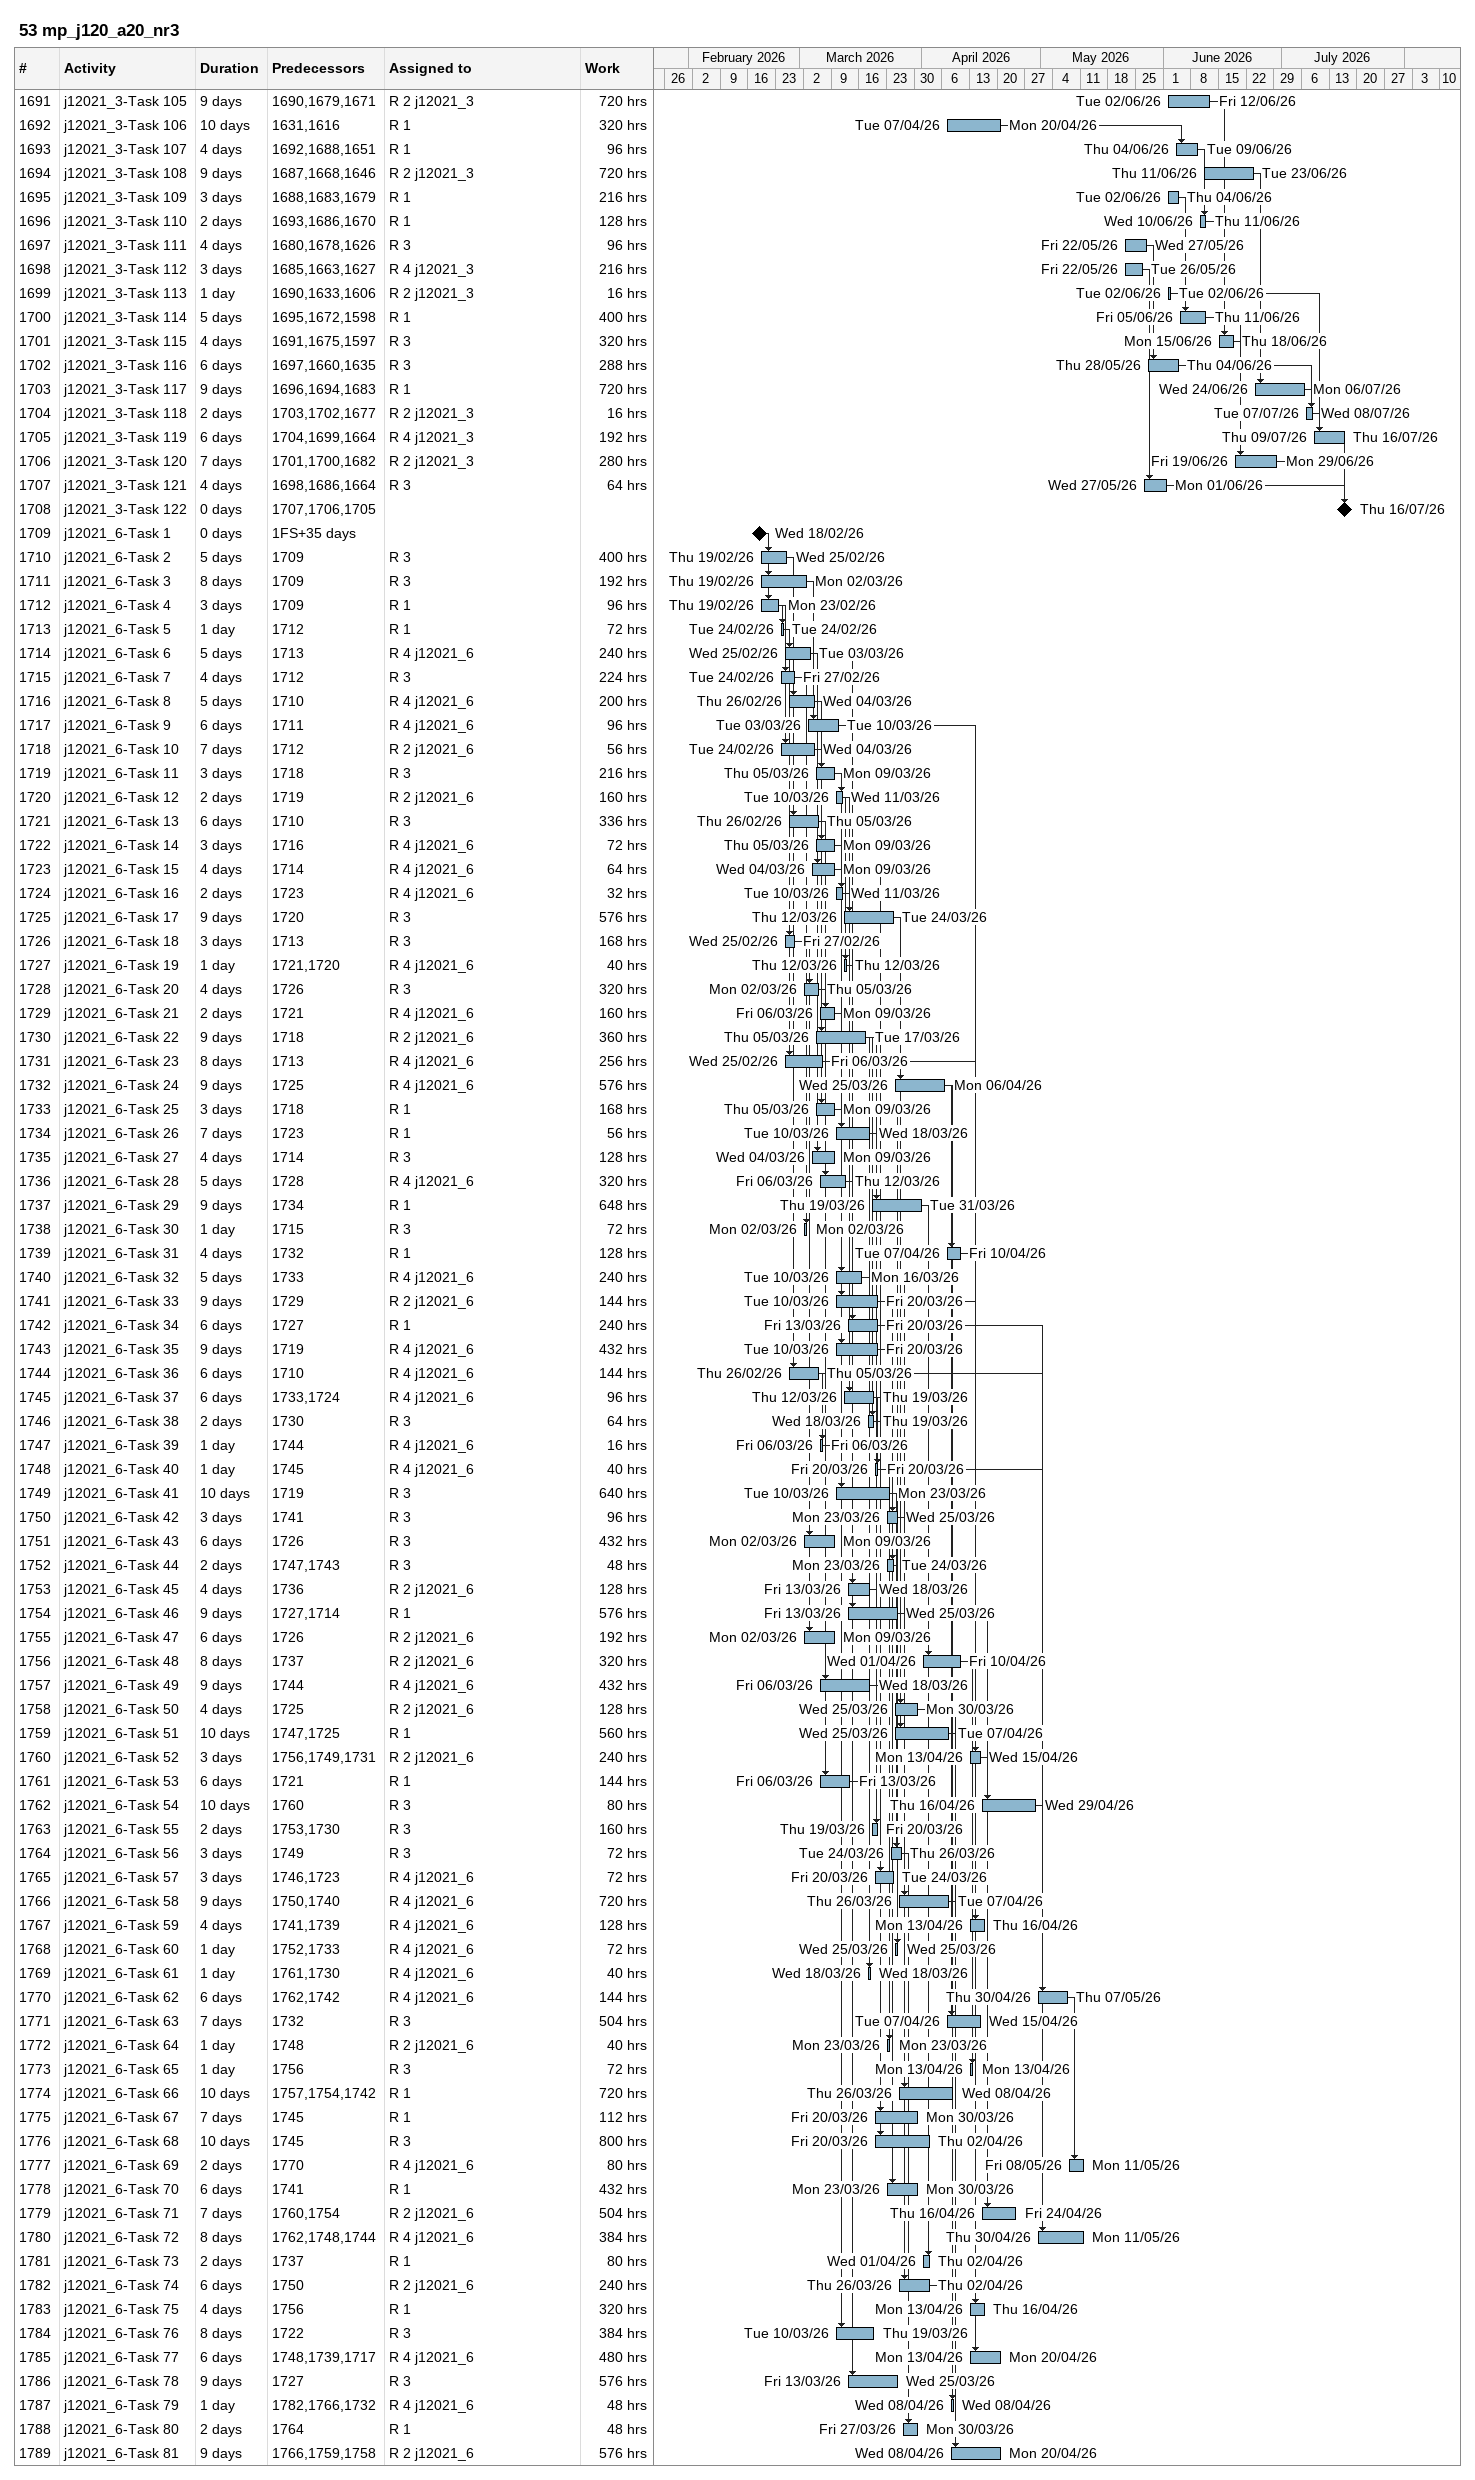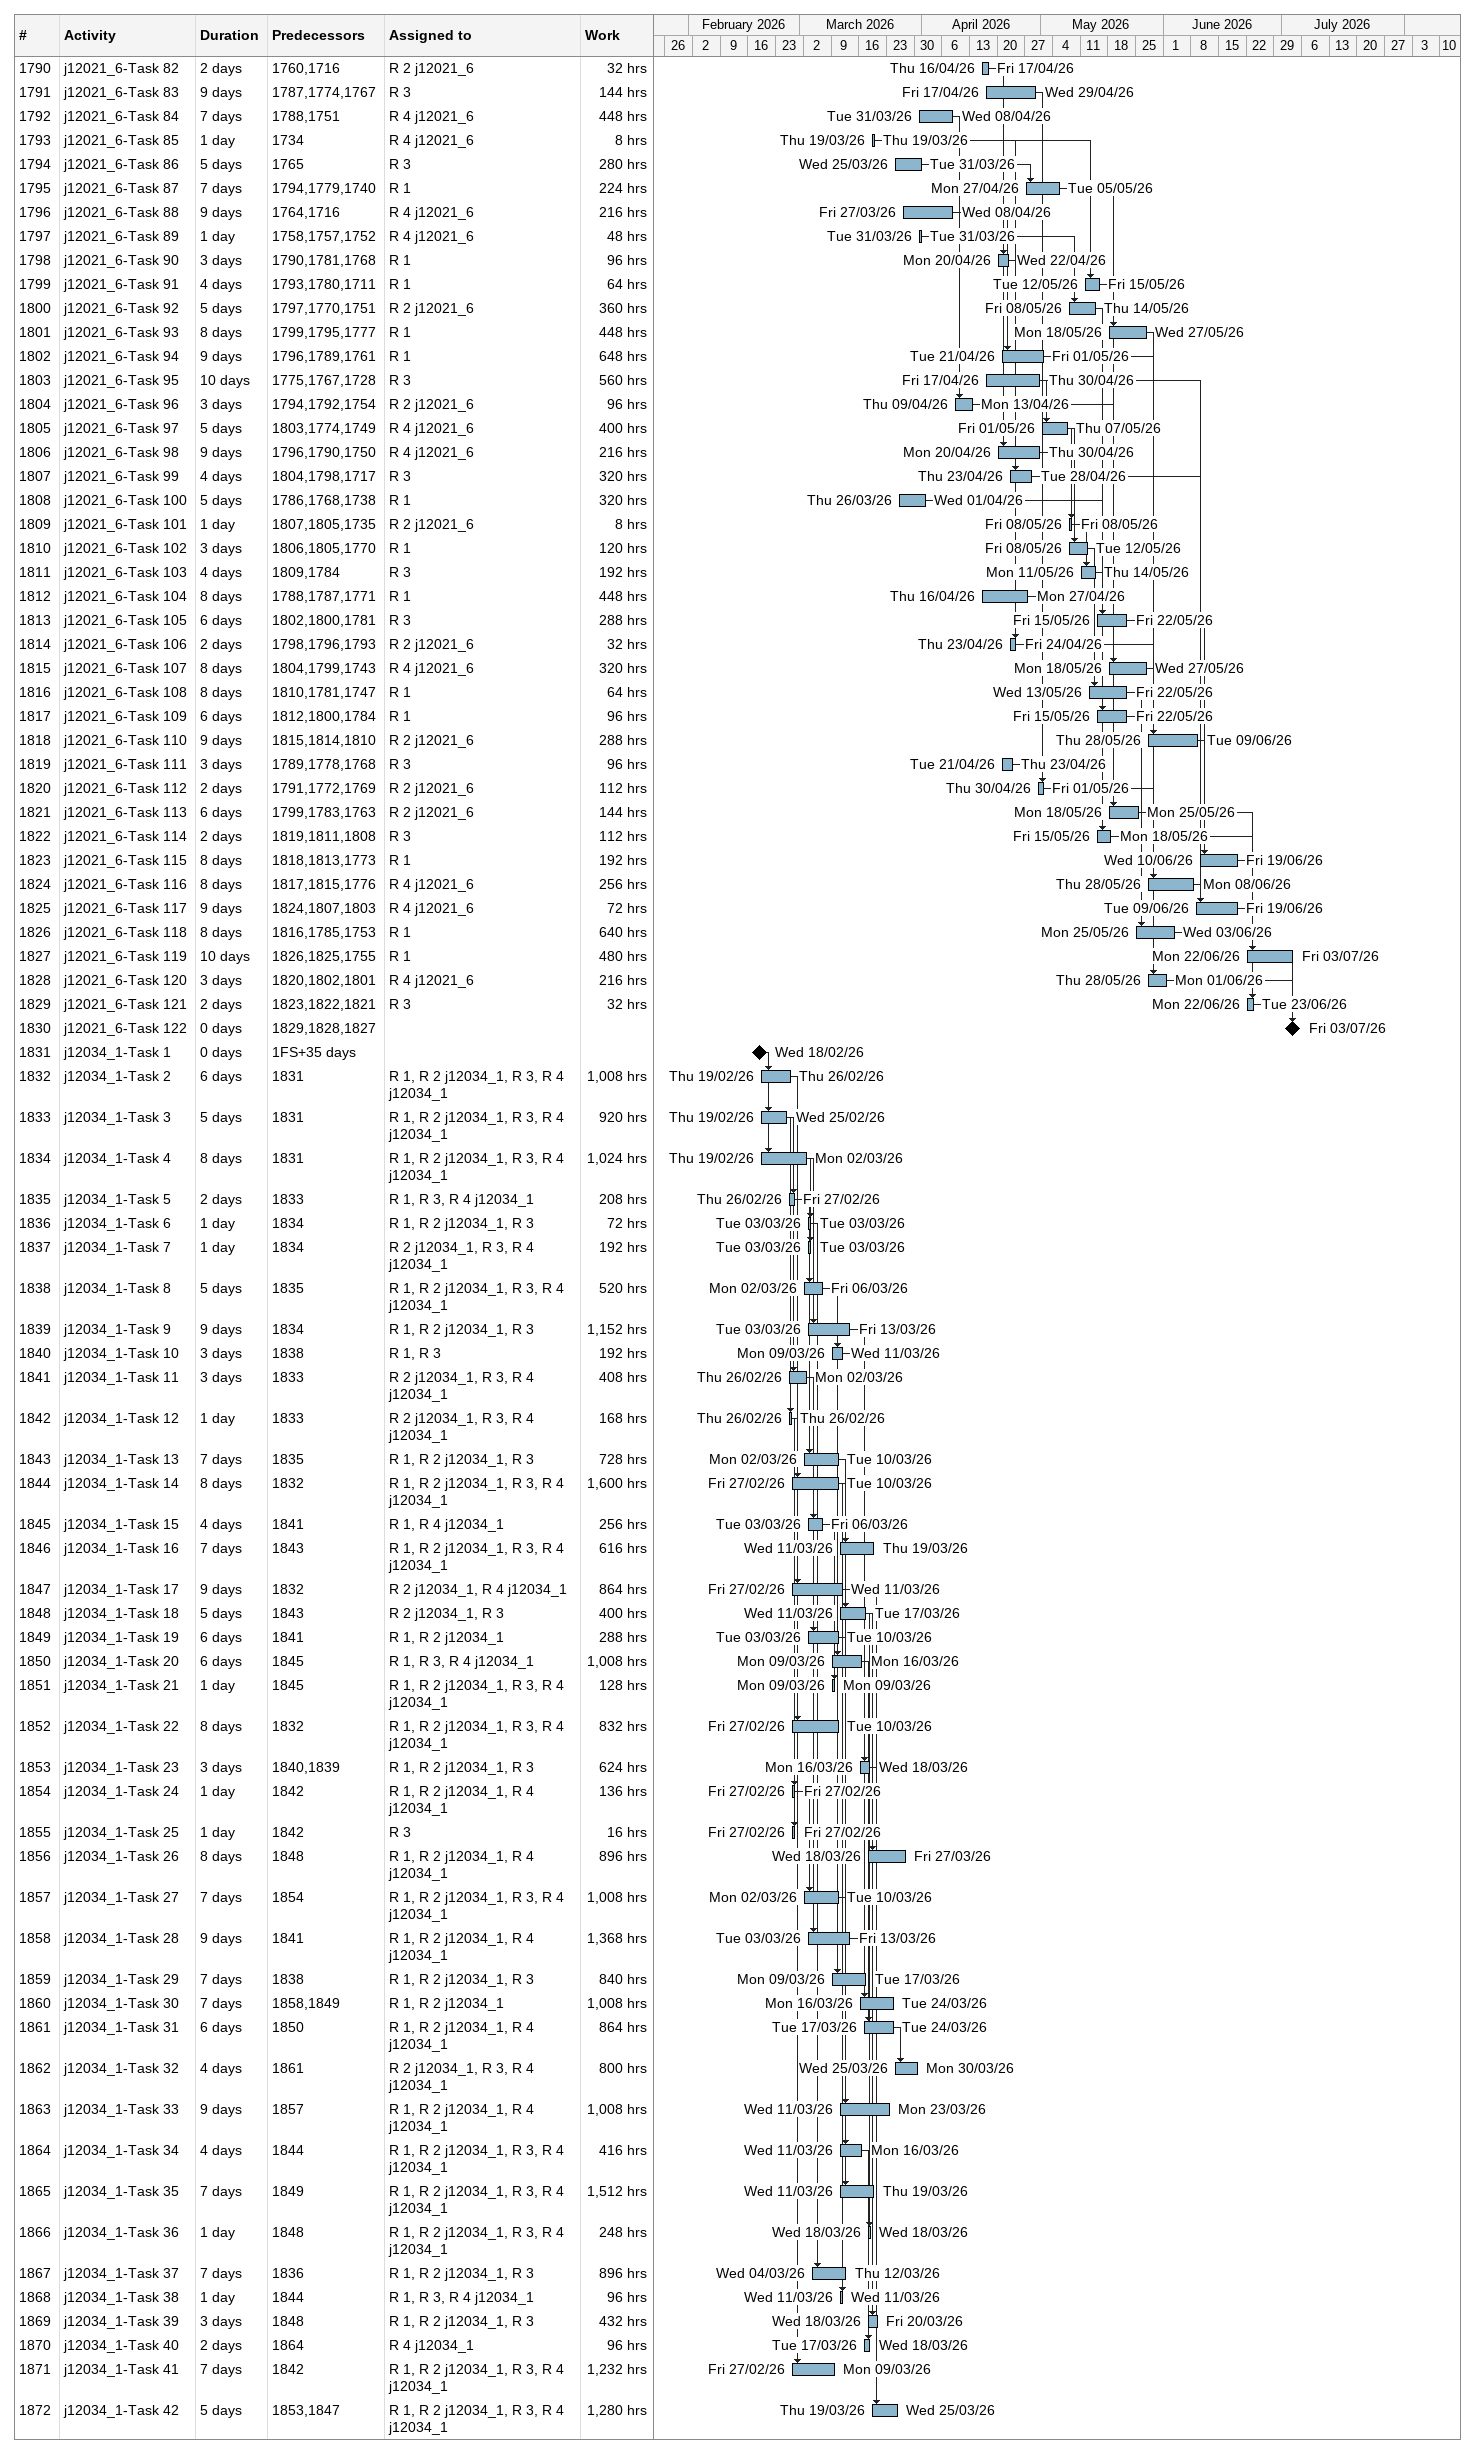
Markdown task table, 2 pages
53 mp_j120_a20_nr3

| ID | Task | Duration | Start | Finish | Predecessors | Resources | Work (h) |
|---|---|---|---|---|---|---|---|
| 1691 | j12021_3-Task 105 | 9d | 2026-06-02 | 2026-06-12 | 1690, 1679, 1671 | R 2 j12021_3 | 720 |
| 1692 | j12021_3-Task 106 | 10d | 2026-04-07 | 2026-04-20 | 1631, 1616 | R 1 | 320 |
| 1693 | j12021_3-Task 107 | 4d | 2026-06-04 | 2026-06-09 | 1692, 1688, 1651 | R 1 | 96 |
| 1694 | j12021_3-Task 108 | 9d | 2026-06-11 | 2026-06-23 | 1687, 1668, 1646 | R 2 j12021_3 | 720 |
| 1695 | j12021_3-Task 109 | 3d | 2026-06-02 | 2026-06-04 | 1688, 1683, 1679 | R 1 | 216 |
| 1696 | j12021_3-Task 110 | 2d | 2026-06-10 | 2026-06-11 | 1693, 1686, 1670 | R 1 | 128 |
| 1697 | j12021_3-Task 111 | 4d | 2026-05-22 | 2026-05-27 | 1680, 1678, 1626 | R 3 | 96 |
| 1698 | j12021_3-Task 112 | 3d | 2026-05-22 | 2026-05-26 | 1685, 1663, 1627 | R 4 j12021_3 | 216 |
| 1699 | j12021_3-Task 113 | 1d | 2026-06-02 | 2026-06-02 | 1690, 1633, 1606 | R 2 j12021_3 | 16 |
| 1700 | j12021_3-Task 114 | 5d | 2026-06-05 | 2026-06-11 | 1695, 1672, 1598 | R 1 | 400 |
| 1701 | j12021_3-Task 115 | 4d | 2026-06-15 | 2026-06-18 | 1691, 1675, 1597 | R 3 | 320 |
| 1702 | j12021_3-Task 116 | 6d | 2026-05-28 | 2026-06-04 | 1697, 1660, 1635 | R 3 | 288 |
| 1703 | j12021_3-Task 117 | 9d | 2026-06-24 | 2026-07-06 | 1696, 1694, 1683 | R 1 | 720 |
| 1704 | j12021_3-Task 118 | 2d | 2026-07-07 | 2026-07-08 | 1703, 1702, 1677 | R 2 j12021_3 | 16 |
| 1705 | j12021_3-Task 119 | 6d | 2026-07-09 | 2026-07-16 | 1704, 1699, 1664 | R 4 j12021_3 | 192 |
| 1706 | j12021_3-Task 120 | 7d | 2026-06-19 | 2026-06-29 | 1701, 1700, 1682 | R 2 j12021_3 | 280 |
| 1707 | j12021_3-Task 121 | 4d | 2026-05-27 | 2026-06-01 | 1698, 1686, 1664 | R 3 | 64 |
| 1708 | j12021_3-Task 122 | 0d | 2026-07-16 | 2026-07-16 | 1707, 1706, 1705 |  |  |
| 1709 | j12021_6-Task 1 | 0d | 2026-02-18 | 2026-02-18 | 1FS+35d |  |  |
| 1710 | j12021_6-Task 2 | 5d | 2026-02-19 | 2026-02-25 | 1709 | R 3 | 400 |
| 1711 | j12021_6-Task 3 | 8d | 2026-02-19 | 2026-03-02 | 1709 | R 3 | 192 |
| 1712 | j12021_6-Task 4 | 3d | 2026-02-19 | 2026-02-23 | 1709 | R 1 | 96 |
| 1713 | j12021_6-Task 5 | 1d | 2026-02-24 | 2026-02-24 | 1712 | R 1 | 72 |
| 1714 | j12021_6-Task 6 | 5d | 2026-02-25 | 2026-03-03 | 1713 | R 4 j12021_6 | 240 |
| 1715 | j12021_6-Task 7 | 4d | 2026-02-24 | 2026-02-27 | 1712 | R 3 | 224 |
| 1716 | j12021_6-Task 8 | 5d | 2026-02-26 | 2026-03-04 | 1710 | R 4 j12021_6 | 200 |
| 1717 | j12021_6-Task 9 | 6d | 2026-03-03 | 2026-03-10 | 1711 | R 4 j12021_6 | 96 |
| 1718 | j12021_6-Task 10 | 7d | 2026-02-24 | 2026-03-04 | 1712 | R 2 j12021_6 | 56 |
| 1719 | j12021_6-Task 11 | 3d | 2026-03-05 | 2026-03-09 | 1718 | R 3 | 216 |
| 1720 | j12021_6-Task 12 | 2d | 2026-03-10 | 2026-03-11 | 1719 | R 2 j12021_6 | 160 |
| 1721 | j12021_6-Task 13 | 6d | 2026-02-26 | 2026-03-05 | 1710 | R 3 | 336 |
| 1722 | j12021_6-Task 14 | 3d | 2026-03-05 | 2026-03-09 | 1716 | R 4 j12021_6 | 72 |
| 1723 | j12021_6-Task 15 | 4d | 2026-03-04 | 2026-03-09 | 1714 | R 4 j12021_6 | 64 |
| 1724 | j12021_6-Task 16 | 2d | 2026-03-10 | 2026-03-11 | 1723 | R 4 j12021_6 | 32 |
| 1725 | j12021_6-Task 17 | 9d | 2026-03-12 | 2026-03-24 | 1720 | R 3 | 576 |
| 1726 | j12021_6-Task 18 | 3d | 2026-02-25 | 2026-02-27 | 1713 | R 3 | 168 |
| 1727 | j12021_6-Task 19 | 1d | 2026-03-12 | 2026-03-12 | 1721, 1720 | R 4 j12021_6 | 40 |
| 1728 | j12021_6-Task 20 | 4d | 2026-03-02 | 2026-03-05 | 1726 | R 3 | 320 |
| 1729 | j12021_6-Task 21 | 2d | 2026-03-06 | 2026-03-09 | 1721 | R 4 j12021_6 | 160 |
| 1730 | j12021_6-Task 22 | 9d | 2026-03-05 | 2026-03-17 | 1718 | R 2 j12021_6 | 360 |
| 1731 | j12021_6-Task 23 | 8d | 2026-02-25 | 2026-03-06 | 1713 | R 4 j12021_6 | 256 |
| 1732 | j12021_6-Task 24 | 9d | 2026-03-25 | 2026-04-06 | 1725 | R 4 j12021_6 | 576 |
| 1733 | j12021_6-Task 25 | 3d | 2026-03-05 | 2026-03-09 | 1718 | R 1 | 168 |
| 1734 | j12021_6-Task 26 | 7d | 2026-03-10 | 2026-03-18 | 1723 | R 1 | 56 |
| 1735 | j12021_6-Task 27 | 4d | 2026-03-04 | 2026-03-09 | 1714 | R 3 | 128 |
| 1736 | j12021_6-Task 28 | 5d | 2026-03-06 | 2026-03-12 | 1728 | R 4 j12021_6 | 320 |
| 1737 | j12021_6-Task 29 | 9d | 2026-03-19 | 2026-03-31 | 1734 | R 1 | 648 |
| 1738 | j12021_6-Task 30 | 1d | 2026-03-02 | 2026-03-02 | 1715 | R 3 | 72 |
| 1739 | j12021_6-Task 31 | 4d | 2026-04-07 | 2026-04-10 | 1732 | R 1 | 128 |
| 1740 | j12021_6-Task 32 | 5d | 2026-03-10 | 2026-03-16 | 1733 | R 4 j12021_6 | 240 |
| 1741 | j12021_6-Task 33 | 9d | 2026-03-10 | 2026-03-20 | 1729 | R 2 j12021_6 | 144 |
| 1742 | j12021_6-Task 34 | 6d | 2026-03-13 | 2026-03-20 | 1727 | R 1 | 240 |
| 1743 | j12021_6-Task 35 | 9d | 2026-03-10 | 2026-03-20 | 1719 | R 4 j12021_6 | 432 |
| 1744 | j12021_6-Task 36 | 6d | 2026-02-26 | 2026-03-05 | 1710 | R 4 j12021_6 | 144 |
| 1745 | j12021_6-Task 37 | 6d | 2026-03-12 | 2026-03-19 | 1733, 1724 | R 4 j12021_6 | 96 |
| 1746 | j12021_6-Task 38 | 2d | 2026-03-18 | 2026-03-19 | 1730 | R 3 | 64 |
| 1747 | j12021_6-Task 39 | 1d | 2026-03-06 | 2026-03-06 | 1744 | R 4 j12021_6 | 16 |
| 1748 | j12021_6-Task 40 | 1d | 2026-03-20 | 2026-03-20 | 1745 | R 4 j12021_6 | 40 |
| 1749 | j12021_6-Task 41 | 10d | 2026-03-10 | 2026-03-23 | 1719 | R 3 | 640 |
| 1750 | j12021_6-Task 42 | 3d | 2026-03-23 | 2026-03-25 | 1741 | R 3 | 96 |
| 1751 | j12021_6-Task 43 | 6d | 2026-03-02 | 2026-03-09 | 1726 | R 3 | 432 |
| 1752 | j12021_6-Task 44 | 2d | 2026-03-23 | 2026-03-24 | 1747, 1743 | R 3 | 48 |
| 1753 | j12021_6-Task 45 | 4d | 2026-03-13 | 2026-03-18 | 1736 | R 2 j12021_6 | 128 |
| 1754 | j12021_6-Task 46 | 9d | 2026-03-13 | 2026-03-25 | 1727, 1714 | R 1 | 576 |
| 1755 | j12021_6-Task 47 | 6d | 2026-03-02 | 2026-03-09 | 1726 | R 2 j12021_6 | 192 |
| 1756 | j12021_6-Task 48 | 8d | 2026-04-01 | 2026-04-10 | 1737 | R 2 j12021_6 | 320 |
| 1757 | j12021_6-Task 49 | 9d | 2026-03-06 | 2026-03-18 | 1744 | R 4 j12021_6 | 432 |
| 1758 | j12021_6-Task 50 | 4d | 2026-03-25 | 2026-03-30 | 1725 | R 2 j12021_6 | 128 |
| 1759 | j12021_6-Task 51 | 10d | 2026-03-25 | 2026-04-07 | 1747, 1725 | R 1 | 560 |
| 1760 | j12021_6-Task 52 | 3d | 2026-04-13 | 2026-04-15 | 1756, 1749, 1731 | R 2 j12021_6 | 240 |
| 1761 | j12021_6-Task 53 | 6d | 2026-03-06 | 2026-03-13 | 1721 | R 1 | 144 |
| 1762 | j12021_6-Task 54 | 10d | 2026-04-16 | 2026-04-29 | 1760 | R 3 | 80 |
| 1763 | j12021_6-Task 55 | 2d | 2026-03-19 | 2026-03-20 | 1753, 1730 | R 3 | 160 |
| 1764 | j12021_6-Task 56 | 3d | 2026-03-24 | 2026-03-26 | 1749 | R 3 | 72 |
| 1765 | j12021_6-Task 57 | 3d | 2026-03-20 | 2026-03-24 | 1746, 1723 | R 4 j12021_6 | 72 |
| 1766 | j12021_6-Task 58 | 9d | 2026-03-26 | 2026-04-07 | 1750, 1740 | R 4 j12021_6 | 720 |
| 1767 | j12021_6-Task 59 | 4d | 2026-04-13 | 2026-04-16 | 1741, 1739 | R 4 j12021_6 | 128 |
| 1768 | j12021_6-Task 60 | 1d | 2026-03-25 | 2026-03-25 | 1752, 1733 | R 4 j12021_6 | 72 |
| 1769 | j12021_6-Task 61 | 1d | 2026-03-18 | 2026-03-18 | 1761, 1730 | R 4 j12021_6 | 40 |
| 1770 | j12021_6-Task 62 | 6d | 2026-04-30 | 2026-05-07 | 1762, 1742 | R 4 j12021_6 | 144 |
| 1771 | j12021_6-Task 63 | 7d | 2026-04-07 | 2026-04-15 | 1732 | R 3 | 504 |
| 1772 | j12021_6-Task 64 | 1d | 2026-03-23 | 2026-03-23 | 1748 | R 2 j12021_6 | 40 |
| 1773 | j12021_6-Task 65 | 1d | 2026-04-13 | 2026-04-13 | 1756 | R 3 | 72 |
| 1774 | j12021_6-Task 66 | 10d | 2026-03-26 | 2026-04-08 | 1757, 1754, 1742 | R 1 | 720 |
| 1775 | j12021_6-Task 67 | 7d | 2026-03-20 | 2026-03-30 | 1745 | R 1 | 112 |
| 1776 | j12021_6-Task 68 | 10d | 2026-03-20 | 2026-04-02 | 1745 | R 3 | 800 |
| 1777 | j12021_6-Task 69 | 2d | 2026-05-08 | 2026-05-11 | 1770 | R 4 j12021_6 | 80 |
| 1778 | j12021_6-Task 70 | 6d | 2026-03-23 | 2026-03-30 | 1741 | R 1 | 432 |
| 1779 | j12021_6-Task 71 | 7d | 2026-04-16 | 2026-04-24 | 1760, 1754 | R 2 j12021_6 | 504 |
| 1780 | j12021_6-Task 72 | 8d | 2026-04-30 | 2026-05-11 | 1762, 1748, 1744 | R 4 j12021_6 | 384 |
| 1781 | j12021_6-Task 73 | 2d | 2026-04-01 | 2026-04-02 | 1737 | R 1 | 80 |
| 1782 | j12021_6-Task 74 | 6d | 2026-03-26 | 2026-04-02 | 1750 | R 2 j12021_6 | 240 |
| 1783 | j12021_6-Task 75 | 4d | 2026-04-13 | 2026-04-16 | 1756 | R 1 | 320 |
| 1784 | j12021_6-Task 76 | 8d | 2026-03-10 | 2026-03-19 | 1722 | R 3 | 384 |
| 1785 | j12021_6-Task 77 | 6d | 2026-04-13 | 2026-04-20 | 1748, 1739, 1717 | R 4 j12021_6 | 480 |
| 1786 | j12021_6-Task 78 | 9d | 2026-03-13 | 2026-03-25 | 1727 | R 3 | 576 |
| 1787 | j12021_6-Task 79 | 1d | 2026-04-08 | 2026-04-08 | 1782, 1766, 1732 | R 4 j12021_6 | 48 |
| 1788 | j12021_6-Task 80 | 2d | 2026-03-27 | 2026-03-30 | 1764 | R 1 | 48 |
| 1789 | j12021_6-Task 81 | 9d | 2026-04-08 | 2026-04-20 | 1766, 1759, 1758 | R 2 j12021_6 | 576 |
| 1790 | j12021_6-Task 82 | 2d | 2026-04-16 | 2026-04-17 | 1760, 1716 | R 2 j12021_6 | 32 |
| 1791 | j12021_6-Task 83 | 9d | 2026-04-17 | 2026-04-29 | 1787, 1774, 1767 | R 3 | 144 |
| 1792 | j12021_6-Task 84 | 7d | 2026-03-31 | 2026-04-08 | 1788, 1751 | R 4 j12021_6 | 448 |
| 1793 | j12021_6-Task 85 | 1d | 2026-03-19 | 2026-03-19 | 1734 | R 4 j12021_6 | 8 |
| 1794 | j12021_6-Task 86 | 5d | 2026-03-25 | 2026-03-31 | 1765 | R 3 | 280 |
| 1795 | j12021_6-Task 87 | 7d | 2026-04-27 | 2026-05-05 | 1794, 1779, 1740 | R 1 | 224 |
| 1796 | j12021_6-Task 88 | 9d | 2026-03-27 | 2026-04-08 | 1764, 1716 | R 4 j12021_6 | 216 |
| 1797 | j12021_6-Task 89 | 1d | 2026-03-31 | 2026-03-31 | 1758, 1757, 1752 | R 4 j12021_6 | 48 |
| 1798 | j12021_6-Task 90 | 3d | 2026-04-20 | 2026-04-22 | 1790, 1781, 1768 | R 1 | 96 |
| 1799 | j12021_6-Task 91 | 4d | 2026-05-12 | 2026-05-15 | 1793, 1780, 1711 | R 1 | 64 |
| 1800 | j12021_6-Task 92 | 5d | 2026-05-08 | 2026-05-14 | 1797, 1770, 1751 | R 2 j12021_6 | 360 |
| 1801 | j12021_6-Task 93 | 8d | 2026-05-18 | 2026-05-27 | 1799, 1795, 1777 | R 1 | 448 |
| 1802 | j12021_6-Task 94 | 9d | 2026-04-21 | 2026-05-01 | 1796, 1789, 1761 | R 1 | 648 |
| 1803 | j12021_6-Task 95 | 10d | 2026-04-17 | 2026-04-30 | 1775, 1767, 1728 | R 3 | 560 |
| 1804 | j12021_6-Task 96 | 3d | 2026-04-09 | 2026-04-13 | 1794, 1792, 1754 | R 2 j12021_6 | 96 |
| 1805 | j12021_6-Task 97 | 5d | 2026-05-01 | 2026-05-07 | 1803, 1774, 1749 | R 4 j12021_6 | 400 |
| 1806 | j12021_6-Task 98 | 9d | 2026-04-20 | 2026-04-30 | 1796, 1790, 1750 | R 4 j12021_6 | 216 |
| 1807 | j12021_6-Task 99 | 4d | 2026-04-23 | 2026-04-28 | 1804, 1798, 1717 | R 3 | 320 |
| 1808 | j12021_6-Task 100 | 5d | 2026-03-26 | 2026-04-01 | 1786, 1768, 1738 | R 1 | 320 |
| 1809 | j12021_6-Task 101 | 1d | 2026-05-08 | 2026-05-08 | 1807, 1805, 1735 | R 2 j12021_6 | 8 |
| 1810 | j12021_6-Task 102 | 3d | 2026-05-08 | 2026-05-12 | 1806, 1805, 1770 | R 1 | 120 |
| 1811 | j12021_6-Task 103 | 4d | 2026-05-11 | 2026-05-14 | 1809, 1784 | R 3 | 192 |
| 1812 | j12021_6-Task 104 | 8d | 2026-04-16 | 2026-04-27 | 1788, 1787, 1771 | R 1 | 448 |
| 1813 | j12021_6-Task 105 | 6d | 2026-05-15 | 2026-05-22 | 1802, 1800, 1781 | R 3 | 288 |
| 1814 | j12021_6-Task 106 | 2d | 2026-04-23 | 2026-04-24 | 1798, 1796, 1793 | R 2 j12021_6 | 32 |
| 1815 | j12021_6-Task 107 | 8d | 2026-05-18 | 2026-05-27 | 1804, 1799, 1743 | R 4 j12021_6 | 320 |
| 1816 | j12021_6-Task 108 | 8d | 2026-05-13 | 2026-05-22 | 1810, 1781, 1747 | R 1 | 64 |
| 1817 | j12021_6-Task 109 | 6d | 2026-05-15 | 2026-05-22 | 1812, 1800, 1784 | R 1 | 96 |
| 1818 | j12021_6-Task 110 | 9d | 2026-05-28 | 2026-06-09 | 1815, 1814, 1810 | R 2 j12021_6 | 288 |
| 1819 | j12021_6-Task 111 | 3d | 2026-04-21 | 2026-04-23 | 1789, 1778, 1768 | R 3 | 96 |
| 1820 | j12021_6-Task 112 | 2d | 2026-04-30 | 2026-05-01 | 1791, 1772, 1769 | R 2 j12021_6 | 112 |
| 1821 | j12021_6-Task 113 | 6d | 2026-05-18 | 2026-05-25 | 1799, 1783, 1763 | R 2 j12021_6 | 144 |
| 1822 | j12021_6-Task 114 | 2d | 2026-05-15 | 2026-05-18 | 1819, 1811, 1808 | R 3 | 112 |
| 1823 | j12021_6-Task 115 | 8d | 2026-06-10 | 2026-06-19 | 1818, 1813, 1773 | R 1 | 192 |
| 1824 | j12021_6-Task 116 | 8d | 2026-05-28 | 2026-06-08 | 1817, 1815, 1776 | R 4 j12021_6 | 256 |
| 1825 | j12021_6-Task 117 | 9d | 2026-06-09 | 2026-06-19 | 1824, 1807, 1803 | R 4 j12021_6 | 72 |
| 1826 | j12021_6-Task 118 | 8d | 2026-05-25 | 2026-06-03 | 1816, 1785, 1753 | R 1 | 640 |
| 1827 | j12021_6-Task 119 | 10d | 2026-06-22 | 2026-07-03 | 1826, 1825, 1755 | R 1 | 480 |
| 1828 | j12021_6-Task 120 | 3d | 2026-05-28 | 2026-06-01 | 1820, 1802, 1801 | R 4 j12021_6 | 216 |
| 1829 | j12021_6-Task 121 | 2d | 2026-06-22 | 2026-06-23 | 1823, 1822, 1821 | R 3 | 32 |
| 1830 | j12021_6-Task 122 | 0d | 2026-07-03 | 2026-07-03 | 1829, 1828, 1827 |  |  |
| 1831 | j12034_1-Task 1 | 0d | 2026-02-18 | 2026-02-18 | 1FS+35d |  |  |
| 1832 | j12034_1-Task 2 | 6d | 2026-02-19 | 2026-02-26 | 1831 | R 1, R 2 j12034_1, R 3, R 4 j12034_1 | 1008 |
| 1833 | j12034_1-Task 3 | 5d | 2026-02-19 | 2026-02-25 | 1831 | R 1, R 2 j12034_1, R 3, R 4 j12034_1 | 920 |
| 1834 | j12034_1-Task 4 | 8d | 2026-02-19 | 2026-03-02 | 1831 | R 1, R 2 j12034_1, R 3, R 4 j12034_1 | 1024 |
| 1835 | j12034_1-Task 5 | 2d | 2026-02-26 | 2026-02-27 | 1833 | R 1, R 3, R 4 j12034_1 | 208 |
| 1836 | j12034_1-Task 6 | 1d | 2026-03-03 | 2026-03-03 | 1834 | R 1, R 2 j12034_1, R 3 | 72 |
| 1837 | j12034_1-Task 7 | 1d | 2026-03-03 | 2026-03-03 | 1834 | R 2 j12034_1, R 3, R 4 j12034_1 | 192 |
| 1838 | j12034_1-Task 8 | 5d | 2026-03-02 | 2026-03-06 | 1835 | R 1, R 2 j12034_1, R 3, R 4 j12034_1 | 520 |
| 1839 | j12034_1-Task 9 | 9d | 2026-03-03 | 2026-03-13 | 1834 | R 1, R 2 j12034_1, R 3 | 1152 |
| 1840 | j12034_1-Task 10 | 3d | 2026-03-09 | 2026-03-11 | 1838 | R 1, R 3 | 192 |
| 1841 | j12034_1-Task 11 | 3d | 2026-02-26 | 2026-03-02 | 1833 | R 2 j12034_1, R 3, R 4 j12034_1 | 408 |
| 1842 | j12034_1-Task 12 | 1d | 2026-02-26 | 2026-02-26 | 1833 | R 2 j12034_1, R 3, R 4 j12034_1 | 168 |
| 1843 | j12034_1-Task 13 | 7d | 2026-03-02 | 2026-03-10 | 1835 | R 1, R 2 j12034_1, R 3 | 728 |
| 1844 | j12034_1-Task 14 | 8d | 2026-02-27 | 2026-03-10 | 1832 | R 1, R 2 j12034_1, R 3, R 4 j12034_1 | 1600 |
| 1845 | j12034_1-Task 15 | 4d | 2026-03-03 | 2026-03-06 | 1841 | R 1, R 4 j12034_1 | 256 |
| 1846 | j12034_1-Task 16 | 7d | 2026-03-11 | 2026-03-19 | 1843 | R 1, R 2 j12034_1, R 3, R 4 j12034_1 | 616 |
| 1847 | j12034_1-Task 17 | 9d | 2026-02-27 | 2026-03-11 | 1832 | R 2 j12034_1, R 4 j12034_1 | 864 |
| 1848 | j12034_1-Task 18 | 5d | 2026-03-11 | 2026-03-17 | 1843 | R 2 j12034_1, R 3 | 400 |
| 1849 | j12034_1-Task 19 | 6d | 2026-03-03 | 2026-03-10 | 1841 | R 1, R 2 j12034_1 | 288 |
| 1850 | j12034_1-Task 20 | 6d | 2026-03-09 | 2026-03-16 | 1845 | R 1, R 3, R 4 j12034_1 | 1008 |
| 1851 | j12034_1-Task 21 | 1d | 2026-03-09 | 2026-03-09 | 1845 | R 1, R 2 j12034_1, R 3, R 4 j12034_1 | 128 |
| 1852 | j12034_1-Task 22 | 8d | 2026-02-27 | 2026-03-10 | 1832 | R 1, R 2 j12034_1, R 3, R 4 j12034_1 | 832 |
| 1853 | j12034_1-Task 23 | 3d | 2026-03-16 | 2026-03-18 | 1840, 1839 | R 1, R 2 j12034_1, R 3 | 624 |
| 1854 | j12034_1-Task 24 | 1d | 2026-02-27 | 2026-02-27 | 1842 | R 1, R 2 j12034_1, R 4 j12034_1 | 136 |
| 1855 | j12034_1-Task 25 | 1d | 2026-02-27 | 2026-02-27 | 1842 | R 3 | 16 |
| 1856 | j12034_1-Task 26 | 8d | 2026-03-18 | 2026-03-27 | 1848 | R 1, R 2 j12034_1, R 4 j12034_1 | 896 |
| 1857 | j12034_1-Task 27 | 7d | 2026-03-02 | 2026-03-10 | 1854 | R 1, R 2 j12034_1, R 3, R 4 j12034_1 | 1008 |
| 1858 | j12034_1-Task 28 | 9d | 2026-03-03 | 2026-03-13 | 1841 | R 1, R 2 j12034_1, R 4 j12034_1 | 1368 |
| 1859 | j12034_1-Task 29 | 7d | 2026-03-09 | 2026-03-17 | 1838 | R 1, R 2 j12034_1, R 3 | 840 |
| 1860 | j12034_1-Task 30 | 7d | 2026-03-16 | 2026-03-24 | 1858, 1849 | R 1, R 2 j12034_1 | 1008 |
| 1861 | j12034_1-Task 31 | 6d | 2026-03-17 | 2026-03-24 | 1850 | R 1, R 2 j12034_1, R 4 j12034_1 | 864 |
| 1862 | j12034_1-Task 32 | 4d | 2026-03-25 | 2026-03-30 | 1861 | R 2 j12034_1, R 3, R 4 j12034_1 | 800 |
| 1863 | j12034_1-Task 33 | 9d | 2026-03-11 | 2026-03-23 | 1857 | R 1, R 2 j12034_1, R 4 j12034_1 | 1008 |
| 1864 | j12034_1-Task 34 | 4d | 2026-03-11 | 2026-03-16 | 1844 | R 1, R 2 j12034_1, R 3, R 4 j12034_1 | 416 |
| 1865 | j12034_1-Task 35 | 7d | 2026-03-11 | 2026-03-19 | 1849 | R 1, R 2 j12034_1, R 3, R 4 j12034_1 | 1512 |
| 1866 | j12034_1-Task 36 | 1d | 2026-03-18 | 2026-03-18 | 1848 | R 1, R 2 j12034_1, R 3, R 4 j12034_1 | 248 |
| 1867 | j12034_1-Task 37 | 7d | 2026-03-04 | 2026-03-12 | 1836 | R 1, R 2 j12034_1, R 3 | 896 |
| 1868 | j12034_1-Task 38 | 1d | 2026-03-11 | 2026-03-11 | 1844 | R 1, R 3, R 4 j12034_1 | 96 |
| 1869 | j12034_1-Task 39 | 3d | 2026-03-18 | 2026-03-20 | 1848 | R 1, R 2 j12034_1, R 3 | 432 |
| 1870 | j12034_1-Task 40 | 2d | 2026-03-17 | 2026-03-18 | 1864 | R 4 j12034_1 | 96 |
| 1871 | j12034_1-Task 41 | 7d | 2026-02-27 | 2026-03-09 | 1842 | R 1, R 2 j12034_1, R 3, R 4 j12034_1 | 1232 |
| 1872 | j12034_1-Task 42 | 5d | 2026-03-19 | 2026-03-25 | 1853, 1847 | R 1, R 2 j12034_1, R 3, R 4 j12034_1 | 1280 |
